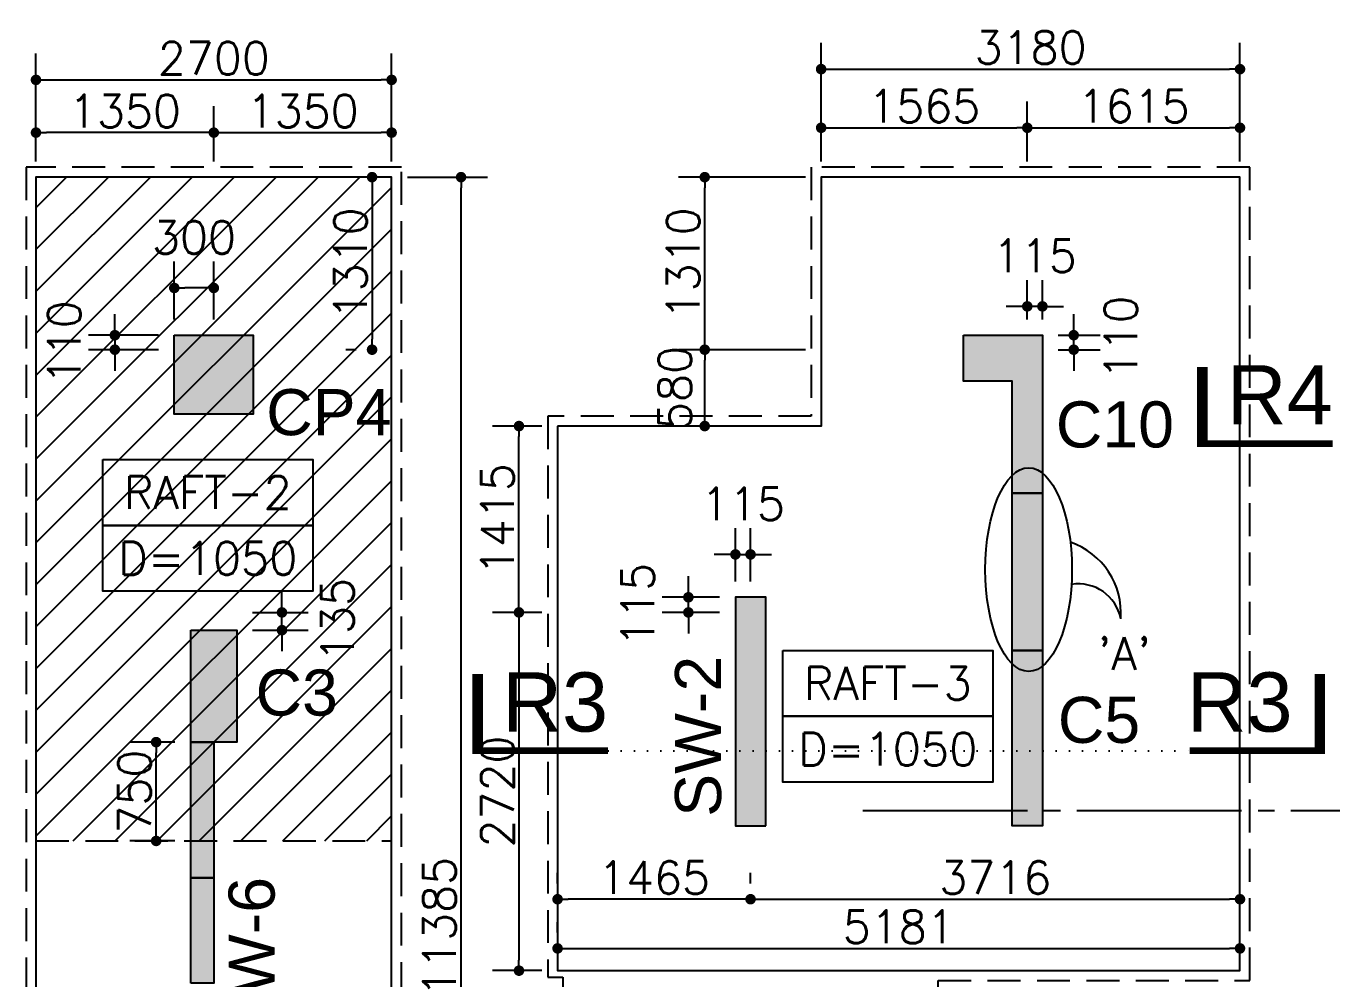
# Model space of a CAD drawing. Extents: x -200722 to 834823, y -494970 to 88783.
# Drawn here: x 475520 to 485433, y 33752 to 40986 of the extents above; entities that cross this region are included whole.
import ezdxf
from ezdxf.enums import TextEntityAlignment as Align

# ---------------------------------------------------------------- set-up
doc = ezdxf.new("R2010")
doc.units = 0
doc.header["$LTSCALE"] = 100
doc.header["$MEASUREMENT"] = 0
doc.header["$PDMODE"] = 34
for name, pattern in [('ACAD_ISO04W100', [30, 24, -3, 0, -3]), ('CL', [3.25, 2.5, -0.25, 0.25, -0.25]), ('DOT', [0.25, 0, -0.25]), ('HIDDEN', [0.375, 0.25, -0.125])]:
    doc.linetypes.add(name, pattern=pattern)
doc.layers.get('0').update_dxf_attribs({"linetype": 'CONTINUOUS'})
doc.layers.get('DEFPOINTS').update_dxf_attribs({"linetype": 'CONTINUOUS'})
for name, color, linetype in [('A-Grid', 5, 'ACAD_ISO04W100'), ('BEAM', 4, 'CONTINUOUS'), ('COL', 150, 'CONTINUOUS'), ('COL. SHED. STEEL.', 6, 'CONTINUOUS'), ('COL_H', 235, 'CONTINUOUS'), ('DIM', 3, 'CONTINUOUS'), ('F_EXEC', 3, 'HIDDEN'), ('F_FTG1', 11, 'CONTINUOUS'), ('TEXT', 2, 'CONTINUOUS')]:
    doc.layers.add(name, color=color, linetype=linetype)
doc.layers.add('HATCH', color=252, linetype='CONTINUOUS', lineweight=30)
doc.styles.add('AR', font='arial.ttf')
doc.styles.add('ROMANS', font='romans.shx')
doc.styles.get("Standard").update_dxf_attribs({"font": 'simplex.shx'})
doc.styles.add('TIMES-N', font='arial.ttf')
doc.dimstyles.new('STANDARD$0', dxfattribs={"dimtxt": 2.5, "dimasz": 2.5, "dimexe": 2, "dimexo": 0.7, "dimgap": 0.9, "dimtad": 1, "dimdec": 0, "dimdsep": 46, "dimtxsty": 'ROMANS', "dimcen": 0.09, "dimclrd": 4, "dimclre": 4, "dimclrt": 3, "dimadec": 0, "dimazin": 0, "dimtfac": 1, "dimtdec": 0, "dimtmove": 0, "dimatfit": 3, "dimfxl": 1, "dimtolj": 1, "dimtzin": 0, "dimarcsym": 0})

# ---------------------------------------------------------------- blocks, each defined once
blk = doc.blocks.new('DOT')
at = {"color": 0, "linetype": 'ByBlock'}
blk.add_line((-0.5, 0), (-1, 0), dxfattribs=at)
at = {"color": 0, "linetype": 'ByBlock', "const_width": 0.5}
blk.add_lwpolyline([(-0.25, 0, 1), (0.25, 0, 1)], format="xyb", close=True, dxfattribs=at)
blk = doc.blocks.new('*D2383')
at = {"layer": 'BEAM', "color": 0, "lineweight": -2, "transparency": 16777216}
for p, q in [((479554.5, 34476.7), (479554.5, 34556.7)), ((481019.5, 34476.7), (481019.5, 34556.7)), ((480939.5, 34356.7), (479634.5, 34356.7))]:
    blk.add_line(p, q, dxfattribs=at)
at = {"layer": 'DEFPOINTS', "color": 0, "lineweight": -3, "ltscale": 0.4, "transparency": 16777216}
for p in [(479554.5, 34356.7), (479554.5, 34356.7), (481019.5, 34356.7)]:
    blk.add_point(p, dxfattribs=at)
at = {"layer": 'BEAM', "color": 0, "lineweight": -2, "ltscale": 0.4, "transparency": 16777216, "xscale": 80, "yscale": 80, "zscale": 80, "rotation": 180}
blk.add_blockref('DOT', (479554.5, 34356.7), dxfattribs=at)
at = {"layer": 'BEAM', "color": 0, "lineweight": -2, "ltscale": 0.4, "transparency": 16777216, "xscale": 80, "yscale": 80, "zscale": 80}
blk.add_blockref('DOT', (481019.5, 34356.7), dxfattribs=at)
at = {"layer": 'BEAM', "color": 0, "ltscale": 0.4, "transparency": 16777216, "insert": (480287, 34520.7), "char_height": 248, "attachment_point": 5}
blk.add_mtext('\\A1;1465', dxfattribs=at)
blk = doc.blocks.new('_DOT')
at = {"color": 0, "linetype": 'ByBlock'}
blk.add_line((-0.5, 0), (-1, 0), dxfattribs=at)
at = {"color": 0, "linetype": 'ByBlock', "const_width": 0.5}
blk.add_lwpolyline([(-0.25, 0, 1), (0.25, 0, 1)], format="xyb", close=True, dxfattribs=at)
blk = doc.blocks.new('*D2384')
at = {"layer": 'BEAM', "color": 0, "lineweight": -2, "transparency": 16777216}
for p, q in [((481019.5, 34476.7), (481019.5, 34556.7)), ((484735.5, 34476.7), (484735.5, 34556.7)), ((481099.5, 34356.7), (484655.5, 34356.7))]:
    blk.add_line(p, q, dxfattribs=at)
at = {"layer": 'DEFPOINTS', "color": 0, "lineweight": -3, "ltscale": 0.4, "transparency": 16777216}
for p in [(481019.5, 34356.7), (484735.5, 34356.7), (484735.5, 34356.7)]:
    blk.add_point(p, dxfattribs=at)
at = {"layer": 'BEAM', "color": 0, "lineweight": -2, "ltscale": 0.4, "transparency": 16777216, "xscale": 80, "yscale": 80, "zscale": 80, "rotation": 180}
blk.add_blockref('DOT', (481019.5, 34356.7), dxfattribs=at)
at = {"layer": 'BEAM', "color": 0, "lineweight": -2, "ltscale": 0.4, "transparency": 16777216, "xscale": 80, "yscale": 80, "zscale": 80}
blk.add_blockref('DOT', (484735.5, 34356.7), dxfattribs=at)
at = {"layer": 'BEAM', "color": 0, "ltscale": 0.4, "transparency": 16777216, "insert": (482877.5, 34520.7), "char_height": 248, "attachment_point": 5}
blk.add_mtext('\\A1;3716', dxfattribs=at)
blk = doc.blocks.new('*D2385')
at = {"layer": 'BEAM', "color": 0, "lineweight": -2, "transparency": 16777216}
for p, q in [((479434.5, 36534.4), (479061.5, 36534.4)), ((479261.5, 36454.4), (479261.5, 33894.4)), ((479434.5, 33814.4), (479061.5, 33814.4))]:
    blk.add_line(p, q, dxfattribs=at)
at = {"layer": 'DEFPOINTS', "color": 0, "lineweight": -3, "ltscale": 0.4, "transparency": 16777216}
for p in [(479554.5, 36534.4), (479261.5, 33814.4), (479554.5, 33814.4)]:
    blk.add_point(p, dxfattribs=at)
at = {"layer": 'BEAM', "color": 0, "lineweight": -2, "ltscale": 0.4, "transparency": 16777216, "xscale": 80, "yscale": 80, "zscale": 80}
for p, rotation in [((479261.5, 36534.4), 90), ((479261.5, 33814.4), 270)]:
    blk.add_blockref('DOT', p, dxfattribs=dict(at, rotation=rotation))
at = {"layer": 'BEAM', "color": 0, "ltscale": 0.4, "transparency": 16777216, "insert": (479097.5, 35174.4), "char_height": 248, "attachment_point": 5, "rotation": 90}
blk.add_mtext('\\A1;2720', dxfattribs=at)
blk = doc.blocks.new('*D2386')
at = {"layer": 'BEAM', "color": 0, "lineweight": -2, "transparency": 16777216}
for p, q in [((479434.5, 37949.4), (479061.5, 37949.4)), ((479261.5, 36614.4), (479261.5, 37869.4)), ((479434.5, 36534.4), (479061.5, 36534.4))]:
    blk.add_line(p, q, dxfattribs=at)
at = {"layer": 'DEFPOINTS', "color": 0, "lineweight": -3, "ltscale": 0.4, "transparency": 16777216}
for p in [(479261.5, 37949.4), (479554.5, 37949.4), (479554.5, 36534.4)]:
    blk.add_point(p, dxfattribs=at)
at = {"layer": 'BEAM', "color": 0, "lineweight": -2, "ltscale": 0.4, "transparency": 16777216, "xscale": 80, "yscale": 80, "zscale": 80}
for p, rotation in [((479261.5, 37949.4), 90), ((479261.5, 36534.4), 270)]:
    blk.add_blockref('DOT', p, dxfattribs=dict(at, rotation=rotation))
at = {"layer": 'BEAM', "color": 0, "ltscale": 0.4, "transparency": 16777216, "insert": (479097.5, 37241.9), "char_height": 248, "attachment_point": 5, "rotation": 90}
blk.add_mtext('\\A1;1415', dxfattribs=at)
blk = doc.blocks.new('*D2387')
at = {"layer": 'BEAM', "color": 0, "lineweight": -2, "transparency": 16777216}
for p, q in [((480899.5, 38529.4), (480471.7, 38529.4)), ((480671.7, 38029.4), (480671.7, 38449.4)), ((480899.5, 37949.4), (480471.7, 37949.4))]:
    blk.add_line(p, q, dxfattribs=at)
at = {"layer": 'DEFPOINTS', "color": 0, "lineweight": -3, "ltscale": 0.4, "transparency": 16777216}
for p in [(480671.7, 38529.4), (481019.5, 38529.4), (481019.5, 37949.4)]:
    blk.add_point(p, dxfattribs=at)
at = {"layer": 'BEAM', "color": 0, "lineweight": -2, "ltscale": 0.4, "transparency": 16777216, "xscale": 80, "yscale": 80, "zscale": 80}
for p, rotation in [((480671.7, 38529.4), 90), ((480671.7, 37949.4), 270)]:
    blk.add_blockref('DOT', p, dxfattribs=dict(at, rotation=rotation))
at = {"layer": 'BEAM', "color": 0, "ltscale": 0.4, "transparency": 16777216, "insert": (480445.7, 38239.4), "char_height": 248, "attachment_point": 5, "rotation": 90}
blk.add_mtext('\\A1;580', dxfattribs=at)
blk = doc.blocks.new('*D2388')
at = {"layer": 'BEAM', "color": 0, "lineweight": -2, "transparency": 16777216}
for p, q in [((481435.5, 39839.4), (480471.7, 39839.4)), ((480671.7, 38609.4), (480671.7, 39759.4)), ((481435.5, 38529.4), (480471.7, 38529.4))]:
    blk.add_line(p, q, dxfattribs=at)
at = {"layer": 'DEFPOINTS', "color": 0, "lineweight": -3, "ltscale": 0.4, "transparency": 16777216}
for p in [(480671.7, 39839.4), (481555.5, 39839.4), (481555.5, 38529.4)]:
    blk.add_point(p, dxfattribs=at)
at = {"layer": 'BEAM', "color": 0, "lineweight": -2, "ltscale": 0.4, "transparency": 16777216, "xscale": 80, "yscale": 80, "zscale": 80}
for p, rotation in [((480671.7, 39839.4), 90), ((480671.7, 38529.4), 270)]:
    blk.add_blockref('DOT', p, dxfattribs=dict(at, rotation=rotation))
at = {"layer": 'BEAM', "color": 0, "ltscale": 0.4, "transparency": 16777216, "insert": (480507.7, 39184.4), "char_height": 248, "attachment_point": 5, "rotation": 90}
blk.add_mtext('\\A1;1310', dxfattribs=at)
blk = doc.blocks.new('*D2389')
at = {"layer": 'BEAM', "color": 0, "lineweight": -2, "transparency": 16777216}
for p, q in [((479554.5, 34103.3), (479554.5, 34183.3)), ((484735.5, 34103.3), (484735.5, 34183.3)), ((479634.5, 33983.3), (484655.5, 33983.3))]:
    blk.add_line(p, q, dxfattribs=at)
at = {"layer": 'DEFPOINTS', "color": 0, "lineweight": -3, "ltscale": 0.4, "transparency": 16777216}
for p in [(479554.5, 33983.3), (484735.5, 33983.3), (484735.5, 33983.3)]:
    blk.add_point(p, dxfattribs=at)
at = {"layer": 'BEAM', "color": 0, "lineweight": -2, "ltscale": 0.4, "transparency": 16777216, "xscale": 80, "yscale": 80, "zscale": 80, "rotation": 180}
blk.add_blockref('DOT', (479554.5, 33983.3), dxfattribs=at)
at = {"layer": 'BEAM', "color": 0, "lineweight": -2, "ltscale": 0.4, "transparency": 16777216, "xscale": 80, "yscale": 80, "zscale": 80}
blk.add_blockref('DOT', (484735.5, 33983.3), dxfattribs=at)
at = {"layer": 'BEAM', "color": 0, "ltscale": 0.4, "transparency": 16777216, "insert": (482145, 34147.3), "char_height": 248, "attachment_point": 5}
blk.add_mtext('\\A1;5181', dxfattribs=at)
blk = doc.blocks.new('*D2390')
at = {"layer": 'BEAM', "color": 0, "lineweight": -2, "transparency": 16777216}
for p, q in [((481555.5, 39959.4), (481555.5, 40414.3)), ((483120.5, 39959.4), (483120.5, 40414.3)), ((481635.5, 40214.3), (483040.5, 40214.3))]:
    blk.add_line(p, q, dxfattribs=at)
at = {"layer": 'DEFPOINTS', "color": 0, "lineweight": -3, "ltscale": 0.4, "transparency": 16777216}
for p in [(483120.5, 40214.3), (481555.5, 39839.4), (483120.5, 39839.4)]:
    blk.add_point(p, dxfattribs=at)
at = {"layer": 'BEAM', "color": 0, "lineweight": -2, "ltscale": 0.4, "transparency": 16777216, "xscale": 80, "yscale": 80, "zscale": 80, "rotation": 180}
blk.add_blockref('DOT', (481555.5, 40214.3), dxfattribs=at)
at = {"layer": 'BEAM', "color": 0, "lineweight": -2, "ltscale": 0.4, "transparency": 16777216, "xscale": 80, "yscale": 80, "zscale": 80}
blk.add_blockref('DOT', (483120.5, 40214.3), dxfattribs=at)
at = {"layer": 'BEAM', "color": 0, "ltscale": 0.4, "transparency": 16777216, "insert": (482338, 40378.3), "char_height": 248, "attachment_point": 5}
blk.add_mtext('\\A1;1565', dxfattribs=at)
blk = doc.blocks.new('*D2391')
at = {"layer": 'BEAM', "color": 0, "lineweight": -2, "transparency": 16777216}
for p, q in [((483120.5, 39959.4), (483120.5, 40414.3)), ((484735.5, 39959.4), (484735.5, 40414.3)), ((483200.5, 40214.3), (484655.5, 40214.3))]:
    blk.add_line(p, q, dxfattribs=at)
at = {"layer": 'DEFPOINTS', "color": 0, "lineweight": -3, "ltscale": 0.4, "transparency": 16777216}
for p in [(484735.5, 40214.3), (483120.5, 39839.4), (484735.5, 39839.4)]:
    blk.add_point(p, dxfattribs=at)
at = {"layer": 'BEAM', "color": 0, "lineweight": -2, "ltscale": 0.4, "transparency": 16777216, "xscale": 80, "yscale": 80, "zscale": 80, "rotation": 180}
blk.add_blockref('DOT', (483120.5, 40214.3), dxfattribs=at)
at = {"layer": 'BEAM', "color": 0, "lineweight": -2, "ltscale": 0.4, "transparency": 16777216, "xscale": 80, "yscale": 80, "zscale": 80}
blk.add_blockref('DOT', (484735.5, 40214.3), dxfattribs=at)
at = {"layer": 'BEAM', "color": 0, "ltscale": 0.4, "transparency": 16777216, "insert": (483928, 40378.3), "char_height": 248, "attachment_point": 5}
blk.add_mtext('\\A1;1615', dxfattribs=at)
blk = doc.blocks.new('*D2392')
at = {"layer": 'BEAM', "color": 0, "lineweight": -2, "transparency": 16777216}
for p, q in [((481555.5, 39959.4), (481555.5, 40859.5)), ((484735.5, 39959.4), (484735.5, 40859.5)), ((481635.5, 40659.5), (484655.5, 40659.5))]:
    blk.add_line(p, q, dxfattribs=at)
at = {"layer": 'DEFPOINTS', "color": 0, "lineweight": -3, "ltscale": 0.4, "transparency": 16777216}
for p in [(484735.5, 40659.5), (481555.5, 39839.4), (484735.5, 39839.4)]:
    blk.add_point(p, dxfattribs=at)
at = {"layer": 'BEAM', "color": 0, "lineweight": -2, "ltscale": 0.4, "transparency": 16777216, "xscale": 80, "yscale": 80, "zscale": 80, "rotation": 180}
blk.add_blockref('DOT', (481555.5, 40659.5), dxfattribs=at)
at = {"layer": 'BEAM', "color": 0, "lineweight": -2, "ltscale": 0.4, "transparency": 16777216, "xscale": 80, "yscale": 80, "zscale": 80}
blk.add_blockref('DOT', (484735.5, 40659.5), dxfattribs=at)
at = {"layer": 'BEAM', "color": 0, "ltscale": 0.4, "transparency": 16777216, "insert": (483145.5, 40823.5), "char_height": 248, "attachment_point": 5}
blk.add_mtext('\\A1;3180', dxfattribs=at)
blk = doc.blocks.new('*D2393')
at = {"layer": 'BEAM', "color": 0, "lineweight": -2, "transparency": 16777216}
for p, q in [((480904.5, 36769.4), (480904.5, 37174.7)), ((481019.5, 36769.4), (481019.5, 37174.7)), ((480824.5, 36974.7), (480744.5, 36974.7)), ((480904.5, 36974.7), (481019.5, 36974.7)), ((481099.5, 36974.7), (481179.5, 36974.7))]:
    blk.add_line(p, q, dxfattribs=at)
at = {"layer": 'DEFPOINTS', "color": 0, "lineweight": -3, "ltscale": 0.4, "transparency": 16777216}
for p in [(481019.5, 36974.7), (480904.5, 36649.4), (481019.5, 36649.4)]:
    blk.add_point(p, dxfattribs=at)
at = {"layer": 'BEAM', "color": 0, "lineweight": -2, "ltscale": 0.4, "transparency": 16777216, "xscale": 80, "yscale": 80, "zscale": 80}
blk.add_blockref('DOT', (480904.5, 36974.7), dxfattribs=at)
at = {"layer": 'BEAM', "color": 0, "lineweight": -2, "ltscale": 0.4, "transparency": 16777216, "xscale": 80, "yscale": 80, "zscale": 80, "rotation": 180}
blk.add_blockref('DOT', (481019.5, 36974.7), dxfattribs=at)
at = {"layer": 'BEAM', "color": 0, "ltscale": 0.4, "transparency": 16777216, "insert": (480962, 37358.7), "char_height": 248, "attachment_point": 5}
blk.add_mtext('\\A1;115', dxfattribs=at)
blk = doc.blocks.new('*D2394')
at = {"layer": 'BEAM', "color": 0, "lineweight": -2, "transparency": 16777216}
for p, q in [((480547.6, 36729.4), (480547.6, 36809.4)), ((480784.5, 36649.4), (480347.6, 36649.4)), ((480547.6, 36534.4), (480547.6, 36649.4)), ((480784.5, 36534.4), (480347.6, 36534.4)), ((480547.6, 36454.4), (480547.6, 36374.4))]:
    blk.add_line(p, q, dxfattribs=at)
at = {"layer": 'DEFPOINTS', "color": 0, "lineweight": -3, "ltscale": 0.4, "transparency": 16777216}
for p in [(480547.6, 36649.4), (480904.5, 36649.4), (480904.5, 36534.4)]:
    blk.add_point(p, dxfattribs=at)
at = {"layer": 'BEAM', "color": 0, "lineweight": -2, "ltscale": 0.4, "transparency": 16777216, "xscale": 80, "yscale": 80, "zscale": 80}
for p, rotation in [((480547.6, 36649.4), 270), ((480547.6, 36534.4), 90)]:
    blk.add_blockref('DOT', p, dxfattribs=dict(at, rotation=rotation))
at = {"layer": 'BEAM', "color": 0, "ltscale": 0.4, "transparency": 16777216, "insert": (480163.6, 36591.9), "char_height": 248, "attachment_point": 5, "rotation": 90}
blk.add_mtext('\\A1;115', dxfattribs=at)
blk = doc.blocks.new('*D2395')
at = {"layer": 'BEAM', "color": 0, "lineweight": -2, "transparency": 16777216}
for p, q in [((483473.1, 38719.4), (483473.1, 38799.4)), ((483355.5, 38639.4), (483673.1, 38639.4)), ((483473.1, 38529.4), (483473.1, 38639.4)), ((483355.5, 38529.4), (483673.1, 38529.4)), ((483473.1, 38449.4), (483473.1, 38369.4))]:
    blk.add_line(p, q, dxfattribs=at)
at = {"layer": 'DEFPOINTS', "color": 0, "lineweight": -3, "ltscale": 0.4, "transparency": 16777216}
for p in [(483235.5, 38639.4), (483473.1, 38639.4), (483235.5, 38529.4)]:
    blk.add_point(p, dxfattribs=at)
at = {"layer": 'BEAM', "color": 0, "lineweight": -2, "ltscale": 0.4, "transparency": 16777216, "xscale": 80, "yscale": 80, "zscale": 80}
for p, rotation in [((483473.1, 38639.4), 270), ((483473.1, 38529.4), 90)]:
    blk.add_blockref('DOT', p, dxfattribs=dict(at, rotation=rotation))
at = {"layer": 'BEAM', "color": 0, "ltscale": 0.4, "transparency": 16777216, "insert": (483831, 38621.9), "char_height": 248, "attachment_point": 5, "rotation": 90}
blk.add_mtext('\\A1;110', dxfattribs=at)
blk = doc.blocks.new('*D2396')
at = {"layer": 'BEAM', "color": 0, "lineweight": -2, "transparency": 16777216}
for p, q in [((483120.5, 38759.4), (483120.5, 39058.3)), ((483235.5, 38759.4), (483235.5, 39058.3)), ((483040.5, 38858.3), (482960.5, 38858.3)), ((483235.5, 38858.3), (483120.5, 38858.3)), ((483315.5, 38858.3), (483395.5, 38858.3))]:
    blk.add_line(p, q, dxfattribs=at)
at = {"layer": 'DEFPOINTS', "color": 0, "lineweight": -3, "ltscale": 0.4, "transparency": 16777216}
for p in [(483120.5, 38858.3), (483120.5, 38639.4), (483235.5, 38639.4)]:
    blk.add_point(p, dxfattribs=at)
at = {"layer": 'BEAM', "color": 0, "lineweight": -2, "ltscale": 0.4, "transparency": 16777216, "xscale": 80, "yscale": 80, "zscale": 80}
blk.add_blockref('DOT', (483120.5, 38858.3), dxfattribs=at)
at = {"layer": 'BEAM', "color": 0, "lineweight": -2, "ltscale": 0.4, "transparency": 16777216, "xscale": 80, "yscale": 80, "zscale": 80, "rotation": 180}
blk.add_blockref('DOT', (483235.5, 38858.3), dxfattribs=at)
at = {"layer": 'BEAM', "color": 0, "ltscale": 0.4, "transparency": 16777216, "insert": (483178, 39242.3), "char_height": 248, "attachment_point": 5}
blk.add_mtext('\\A1;115', dxfattribs=at)
blk = doc.blocks.new('*D2579')
at = {"layer": 'BEAM', "color": 0, "lineweight": -2, "transparency": 16777216}
for p, q in [((475594.5, 39959.4), (475594.5, 40377.6)), ((476944.5, 39959.4), (476944.5, 40377.6)), ((476864.5, 40177.6), (475674.5, 40177.6))]:
    blk.add_line(p, q, dxfattribs=at)
at = {"layer": 'DEFPOINTS', "color": 0, "lineweight": -3, "ltscale": 0.4, "transparency": 16777216}
for p in [(475594.5, 40177.6), (475594.5, 39839.4), (476944.5, 39839.4)]:
    blk.add_point(p, dxfattribs=at)
at = {"layer": 'BEAM', "color": 0, "lineweight": -2, "ltscale": 0.4, "transparency": 16777216, "xscale": 80, "yscale": 80, "zscale": 80, "rotation": 180}
blk.add_blockref('DOT', (475594.5, 40177.6), dxfattribs=at)
at = {"layer": 'BEAM', "color": 0, "lineweight": -2, "ltscale": 0.4, "transparency": 16777216, "xscale": 80, "yscale": 80, "zscale": 80}
blk.add_blockref('DOT', (476944.5, 40177.6), dxfattribs=at)
at = {"layer": 'BEAM', "color": 0, "ltscale": 0.4, "transparency": 16777216, "insert": (476269.5, 40341.6), "char_height": 248, "attachment_point": 5}
blk.add_mtext('\\A1;1350', dxfattribs=at)
blk = doc.blocks.new('*D2580')
at = {"layer": 'BEAM', "color": 0, "lineweight": -2, "transparency": 16777216}
for p, q in [((476944.5, 39959.4), (476944.5, 40377.6)), ((478294.5, 39959.4), (478294.5, 40377.6)), ((477024.5, 40177.6), (478214.5, 40177.6))]:
    blk.add_line(p, q, dxfattribs=at)
at = {"layer": 'DEFPOINTS', "color": 0, "lineweight": -3, "ltscale": 0.4, "transparency": 16777216}
for p in [(478294.5, 40177.6), (476944.5, 39839.4), (478294.5, 39839.4)]:
    blk.add_point(p, dxfattribs=at)
at = {"layer": 'BEAM', "color": 0, "lineweight": -2, "ltscale": 0.4, "transparency": 16777216, "xscale": 80, "yscale": 80, "zscale": 80, "rotation": 180}
blk.add_blockref('DOT', (476944.5, 40177.6), dxfattribs=at)
at = {"layer": 'BEAM', "color": 0, "lineweight": -2, "ltscale": 0.4, "transparency": 16777216, "xscale": 80, "yscale": 80, "zscale": 80}
blk.add_blockref('DOT', (478294.5, 40177.6), dxfattribs=at)
at = {"layer": 'BEAM', "color": 0, "ltscale": 0.4, "transparency": 16777216, "insert": (477619.5, 40341.6), "char_height": 248, "attachment_point": 5}
blk.add_mtext('\\A1;1350', dxfattribs=at)
blk = doc.blocks.new('*D2581')
at = {"layer": 'BEAM', "color": 0, "lineweight": -2, "transparency": 16777216}
for p, q in [((475594.5, 39959.4), (475594.5, 40777.9)), ((478294.5, 39959.4), (478294.5, 40777.9)), ((475674.5, 40577.9), (478214.5, 40577.9))]:
    blk.add_line(p, q, dxfattribs=at)
at = {"layer": 'DEFPOINTS', "color": 0, "lineweight": -3, "ltscale": 0.4, "transparency": 16777216}
for p in [(478294.5, 40577.9), (475594.5, 39839.4), (478294.5, 39839.4)]:
    blk.add_point(p, dxfattribs=at)
at = {"layer": 'BEAM', "color": 0, "lineweight": -2, "ltscale": 0.4, "transparency": 16777216, "xscale": 80, "yscale": 80, "zscale": 80, "rotation": 180}
blk.add_blockref('DOT', (475594.5, 40577.9), dxfattribs=at)
at = {"layer": 'BEAM', "color": 0, "lineweight": -2, "ltscale": 0.4, "transparency": 16777216, "xscale": 80, "yscale": 80, "zscale": 80}
blk.add_blockref('DOT', (478294.5, 40577.9), dxfattribs=at)
at = {"layer": 'BEAM', "color": 0, "ltscale": 0.4, "transparency": 16777216, "insert": (476944.5, 40741.9), "char_height": 248, "attachment_point": 5}
blk.add_mtext('\\A1;2700', dxfattribs=at)
blk = doc.blocks.new('*D2583')
at = {"layer": 'BEAM', "color": 0, "lineweight": -2, "transparency": 16777216}
for p, q in [((478414.5, 39839.4), (479021.7, 39839.4)), ((478821.7, 28534.4), (478821.7, 39759.4)), ((478414.5, 28454.4), (479021.7, 28454.4))]:
    blk.add_line(p, q, dxfattribs=at)
at = {"layer": 'DEFPOINTS', "color": 0, "lineweight": -3, "ltscale": 0.4, "transparency": 16777216}
for p in [(478294.5, 39839.4), (478821.7, 39839.4), (478294.5, 28454.4)]:
    blk.add_point(p, dxfattribs=at)
at = {"layer": 'BEAM', "color": 0, "lineweight": -2, "ltscale": 0.4, "transparency": 16777216, "xscale": 80, "yscale": 80, "zscale": 80}
for p, rotation in [((478821.7, 39839.4), 90), ((478821.7, 28454.4), 270)]:
    blk.add_blockref('DOT', p, dxfattribs=dict(at, rotation=rotation))
at = {"layer": 'BEAM', "color": 0, "ltscale": 0.4, "transparency": 16777216, "insert": (478657.7, 34146.9), "char_height": 248, "attachment_point": 5, "rotation": 90}
blk.add_mtext('\\A1;11385', dxfattribs=at)
blk = doc.blocks.new('*D2584')
at = {"layer": 'BEAM', "color": 0, "lineweight": -2, "transparency": 16777216}
for p, q in [((476644.5, 38759.4), (476644.5, 39198)), ((476944.5, 38759.4), (476944.5, 39198)), ((476864.5, 38998), (476724.5, 38998))]:
    blk.add_line(p, q, dxfattribs=at)
at = {"layer": 'DEFPOINTS', "color": 0, "lineweight": -3, "ltscale": 0.4, "transparency": 16777216}
for p in [(476644.5, 38998), (476644.5, 38639.4), (476944.5, 38639.4)]:
    blk.add_point(p, dxfattribs=at)
at = {"layer": 'BEAM', "color": 0, "lineweight": -2, "ltscale": 0.4, "transparency": 16777216, "xscale": 80, "yscale": 80, "zscale": 80, "rotation": 180}
blk.add_blockref('DOT', (476644.5, 38998), dxfattribs=at)
at = {"layer": 'BEAM', "color": 0, "lineweight": -2, "ltscale": 0.4, "transparency": 16777216, "xscale": 80, "yscale": 80, "zscale": 80}
blk.add_blockref('DOT', (476944.5, 38998), dxfattribs=at)
at = {"layer": 'BEAM', "color": 0, "ltscale": 0.4, "transparency": 16777216, "insert": (476794.5, 39382), "char_height": 248, "attachment_point": 5}
blk.add_mtext('\\A1;300', dxfattribs=at)
blk = doc.blocks.new('*D2585')
at = {"layer": 'BEAM', "color": 0, "lineweight": -2, "transparency": 16777216}
for p, q in [((476193.2, 38719.4), (476193.2, 38799.4)), ((476524.5, 38639.4), (475993.2, 38639.4)), ((476193.2, 38639.4), (476193.2, 38529.4)), ((476524.5, 38529.4), (475993.2, 38529.4)), ((476193.2, 38449.4), (476193.2, 38369.4))]:
    blk.add_line(p, q, dxfattribs=at)
at = {"layer": 'DEFPOINTS', "color": 0, "lineweight": -3, "ltscale": 0.4, "transparency": 16777216}
for p in [(476644.5, 38639.4), (476193.2, 38529.4), (476644.5, 38529.4)]:
    blk.add_point(p, dxfattribs=at)
at = {"layer": 'BEAM', "color": 0, "lineweight": -2, "ltscale": 0.4, "transparency": 16777216, "xscale": 80, "yscale": 80, "zscale": 80}
for p, rotation in [((476193.2, 38639.4), 270), ((476193.2, 38529.4), 90)]:
    blk.add_blockref('DOT', p, dxfattribs=dict(at, rotation=rotation))
at = {"layer": 'BEAM', "color": 0, "ltscale": 0.4, "transparency": 16777216, "insert": (475809.2, 38584.4), "char_height": 248, "attachment_point": 5, "rotation": 90}
blk.add_mtext('\\A1;110', dxfattribs=at)
blk = doc.blocks.new('*D2586')
at = {"layer": 'BEAM', "color": 0, "lineweight": -2, "transparency": 16777216}
for p, q in [((477462.1, 36614.4), (477462.1, 36694.4)), ((477239.5, 36534.4), (477662.1, 36534.4)), ((477462.1, 36399.4), (477462.1, 36534.4)), ((477239.5, 36399.4), (477662.1, 36399.4)), ((477462.1, 36319.4), (477462.1, 36239.4))]:
    blk.add_line(p, q, dxfattribs=at)
at = {"layer": 'DEFPOINTS', "color": 0, "lineweight": -3, "ltscale": 0.4, "transparency": 16777216}
for p in [(477119.5, 36534.4), (477462.1, 36534.4), (477119.5, 36399.4)]:
    blk.add_point(p, dxfattribs=at)
at = {"layer": 'BEAM', "color": 0, "lineweight": -2, "ltscale": 0.4, "transparency": 16777216, "xscale": 80, "yscale": 80, "zscale": 80}
for p, rotation in [((477462.1, 36534.4), 270), ((477462.1, 36399.4), 90)]:
    blk.add_blockref('DOT', p, dxfattribs=dict(at, rotation=rotation))
at = {"layer": 'BEAM', "color": 0, "ltscale": 0.4, "transparency": 16777216, "insert": (477883.7, 36477.1), "char_height": 248, "attachment_point": 5, "rotation": 90}
blk.add_mtext('\\A1;135', dxfattribs=at)
blk = doc.blocks.new('*D2784')
at = {"layer": 'BEAM', "color": 0, "lineweight": -2, "transparency": 16777216}
for p, q in [((478026.1, 39839.4), (477946.1, 39839.4)), ((478146.1, 39759.4), (478146.1, 38609.4)), ((478026.1, 38529.4), (477946.1, 38529.4))]:
    blk.add_line(p, q, dxfattribs=at)
at = {"layer": 'DEFPOINTS', "color": 0, "lineweight": -3, "ltscale": 0.4, "transparency": 16777216}
for p in [(478146.1, 39839.4), (478146.1, 38529.4), (478146.1, 38529.4)]:
    blk.add_point(p, dxfattribs=at)
at = {"layer": 'BEAM', "color": 0, "lineweight": -2, "ltscale": 0.4, "transparency": 16777216, "xscale": 80, "yscale": 80, "zscale": 80}
for p, rotation in [((478146.1, 39839.4), 90), ((478146.1, 38529.4), 270)]:
    blk.add_blockref('DOT', p, dxfattribs=dict(at, rotation=rotation))
at = {"layer": 'BEAM', "color": 0, "ltscale": 0.4, "transparency": 16777216, "insert": (477982.1, 39184.4), "char_height": 248, "attachment_point": 5, "rotation": 90}
blk.add_mtext('\\A1;1310', dxfattribs=at)
blk = doc.blocks.new('*D2787')
at = {"layer": 'BEAM', "color": 0, "lineweight": -2, "transparency": 16777216}
for p, q in [((476649.5, 35549.4), (476306.8, 35549.4)), ((476506.8, 34879.4), (476506.8, 35469.4)), ((476649.5, 34799.4), (476306.8, 34799.4))]:
    blk.add_line(p, q, dxfattribs=at)
at = {"layer": 'DEFPOINTS', "color": 0, "lineweight": -3, "ltscale": 0.4, "transparency": 16777216}
for p in [(476506.8, 35549.4), (476769.5, 35549.4), (476769.5, 34799.4)]:
    blk.add_point(p, dxfattribs=at)
at = {"layer": 'BEAM', "color": 0, "lineweight": -2, "ltscale": 0.4, "transparency": 16777216, "xscale": 80, "yscale": 80, "zscale": 80}
for p, rotation in [((476506.8, 35549.4), 90), ((476506.8, 34799.4), 270)]:
    blk.add_blockref('DOT', p, dxfattribs=dict(at, rotation=rotation))
at = {"layer": 'BEAM', "color": 0, "ltscale": 0.4, "transparency": 16777216, "insert": (476342.8, 35174.4), "char_height": 248, "attachment_point": 5, "rotation": 90}
blk.add_mtext('\\A1;750', dxfattribs=at)

msp = doc.modelspace()

# ---------------------------------------------------------------- hatches: boundary and pattern name
at = {"layer": 'COL_H', "ltscale": 0.4}
for points in [[(482635.5, 38639.4), (483235.5, 38639.4), (483235.5, 37439.4), (483005.5, 37439.4), (483005.5, 38289.4), (482635.5, 38289.4)], [(483235.5, 36244.4), (483005.5, 36244.4), (483005.5, 37439.4), (483235.5, 37439.4)], [(481134.5, 34914.4), (481134.5, 36649.4), (480904.5, 36649.4), (480904.5, 34914.4)], [(476769.5, 36399.4), (477119.5, 36399.4), (477119.5, 35549.4), (476769.5, 35549.4)], [(483235.5, 36244.4), (483235.5, 34914.4), (483005.5, 34914.4), (483005.5, 36244.4)], [(476944.5, 34518.4), (476769.5, 34518.4), (476769.5, 35549.4), (476944.5, 35549.4)], [(476769.5, 33718.4), (476769.5, 34518.4), (476944.5, 34518.4), (476944.5, 33718.4)]]:
    msp.add_hatch(color=256, dxfattribs=at).paths.add_polyline_path(points)
at = {"layer": 'HATCH', "lineweight": -3, "ltscale": 0.4}
h = msp.add_hatch(dxfattribs=at)
h.set_pattern_fill('ANSI31', color=256, scale=1800, style=0)
h.set_pattern_definition([(45, (191292.92, 0), (-159.09903, 159.09903), [])])
h.paths.add_polyline_path([(475594.5, 39839.4), (478294.5, 39839.4), (478294.5, 34799.4), (475594.5, 34799.4)])
at = {"layer": 'HATCH', "ltscale": 0.4}
msp.add_hatch(color=256, dxfattribs=at).paths.add_polyline_path([(476644.5, 38639.4), (477244.5, 38639.4), (477244.5, 38039.4), (476644.5, 38039.4)])

# ---------------------------------------------------------------- linework, layer by layer
at = {"color": 1, "linetype": 'DOT', "ltscale": 4}
msp.add_line((479937.4, 35483.8, 7446.6), (484352.7, 35483.8, 7446.6), dxfattribs=at)
at = {"layer": 'A-Grid', "color": 8, "linetype": 'CL', "ltscale": 5}
msp.add_line((481872.2, 35029.4, 7446.6), (502917.7, 35029.4, 7446.6), dxfattribs=at)
at = {"layer": 'COL', "ltscale": 500, "elevation": 7446.6}
msp.add_lwpolyline([(476644.5, 38639.4), (477244.5, 38639.4), (477244.5, 38039.4), (476644.5, 38039.4), (476644.5, 38639.4)], dxfattribs=at)
at = {"layer": 'COL. SHED. STEEL.', "ltscale": 500, "elevation": 7446.6}
for points in [[(482635.5, 38639.4), (483235.5, 38639.4), (483235.5, 37439.4), (483005.5, 37439.4), (483005.5, 38289.4), (483005.5, 38289.4), (482635.5, 38289.4), (482635.5, 38639.4)], [(481134.5, 34914.4), (481134.5, 36649.4), (480904.5, 36649.4), (480904.5, 34914.4), (481134.5, 34914.4)], [(476769.5, 36399.4), (477119.5, 36399.4), (477119.5, 35549.4), (476769.5, 35549.4), (476769.5, 36399.4)], [(483235.5, 36244.4), (483235.5, 34914.4), (483005.5, 34914.4), (483005.5, 36244.4), (483235.5, 36244.4)], [(476769.5, 33718.4), (476769.5, 34518.4), (476944.5, 34518.4), (476944.5, 33718.4), (476944.5, 33718.4), (476769.5, 33718.4)]]:
    msp.add_lwpolyline(points, dxfattribs=at)
for points in [[(483235.5, 36244.4), (483005.5, 36244.4), (483005.5, 37439.4), (483235.5, 37439.4)], [(476944.5, 34518.4), (476769.5, 34518.4), (476769.5, 35549.4), (476944.5, 35549.4)]]:
    msp.add_lwpolyline(points, close=True, dxfattribs=at)
at = {"layer": 'DIM', "color": 1}
msp.add_lwpolyline([(484449.3, 38399.1, 80, 80, 0), (484449.3, 37816, 50, 50, 0), (485438.4, 37816, 50, 50, 0)], format="xyseb", dxfattribs=at)
at = {"layer": 'DIM', "color": 1, "elevation": 7446.6}
for points in [[(478948.3, 36066.9, 80, 80, 0), (478948.3, 35483.8, 50, 50, 0), (479937.4, 35483.8, 50, 50, 0)], [(485341.8, 36066.9, 80, 80, 0), (485341.8, 35483.8, 50, 50, 0), (484352.7, 35483.8, 50, 50, 0)]]:
    msp.add_lwpolyline(points, format="xyseb", dxfattribs=at)
at = {"layer": 'DIM', "lineweight": -3, "ltscale": 0.4}
for centre, radius, start, end in [((483261.5, 36528.6), 570.4, 355.79979, 70.93387), ((483507.9, 36422.3), 328.9, 11.31443, 98.9928)]:
    msp.add_arc(centre, radius, start, end, dxfattribs=at)
msp.add_ellipse((483130.8, 36859.4), major_axis=(0, 773.6), ratio=0.425473, dxfattribs=at)
at = {"layer": 'F_EXEC', "ltscale": 10, "elevation": 7446.6}
msp.add_lwpolyline([(475519.5, 28379.4), (478369.5, 28379.4), (478369.5, 39914.4), (475519.5, 39914.4)], close=True, dxfattribs=at)
msp.add_lwpolyline([(482444.5, 33739.4), (484810.5, 33739.4), (484810.5, 39914.4), (481480.5, 39914.4), (481480.5, 38024.4), (479479.5, 38024.4), (479479.5, 33764.4), (479594.5, 33764.4), (479594.5, 27924.4), (482444.5, 27924.4), (482444.5, 33739.4)], dxfattribs=at)
at = {"layer": 'F_FTG1', "linetype": 'HIDDEN', "ltscale": 10}
msp.add_line((475594.5, 34799.4, 7446.6), (478294.5, 34799.4, 7446.6), dxfattribs=at)
at = {"layer": 'F_FTG1', "ltscale": 0.4, "elevation": 7446.6}
for points in [[(475594.5, 28454.4), (478294.5, 28454.4), (478294.5, 39839.4), (475594.5, 39839.4)], [(479554.5, 37949.4), (479554.5, 33814.4), (484735.5, 33814.4), (484735.5, 39839.4), (481555.5, 39839.4), (481555.5, 37949.4), (479554.5, 37949.4)]]:
    msp.add_lwpolyline(points, close=True, dxfattribs=at)
at = {"layer": 'TEXT'}
for points in [[(476102.3, 37694.8), (477696.2, 37694.8), (477696.2, 37194.9), (476102.3, 37194.9)], [(476102.3, 37194.9), (477696.2, 37194.9), (477696.2, 36695), (476102.3, 36695)], [(481264.6, 36246), (482858.5, 36246), (482858.5, 35746.1), (481264.6, 35746.1)], [(481264.6, 35746.1), (482858.5, 35746.1), (482858.5, 35246.2), (481264.6, 35246.2)]]:
    msp.add_lwpolyline(points, close=True, dxfattribs=at)

# ---------------------------------------------------------------- texts
at = {"layer": 'TEXT', "style": 'TIMES-N'}
for s, p in [('R4', (484635.6, 38186.6)), ('R3', (479134.6, 35854.3, 7446.6)), ('R3', (484331, 35854.3, 7446.6))]:
    msp.add_text(s, height=450, dxfattribs=at).set_placement(p, align=Align.MIDDLE_LEFT)
at = {"layer": 'TEXT', "style": 'AR'}
for s, p in [('CP4', (477342.2, 37880)), ('C10', (483337.3, 37786.8, 3998.7)), ('C3', (477261.6, 35751, -3447.9)), ('C5', (483352.7, 35543.7, -3447.9))]:
    msp.add_text(s, height=350, dxfattribs=at).set_placement(p)
at = {"layer": 'TEXT'}
for s, p in [('RAFT-2', (476899.2, 37444.8)), ('D=1050', (476899.2, 36945)), ('RAFT-3', (482061.5, 35996)), ('D=1050', (482061.5, 35496.2))]:
    msp.add_text(s, height=250, dxfattribs=at).set_placement(p, align=Align.MIDDLE)
msp.add_text("'A'", height=250, dxfattribs=at).set_placement((483653.2, 36097.4))
at = {"layer": 'TEXT', "style": 'AR'}
for s, p in [('SW-2', (480795.9, 34982.6, 3998.7)), ('SW-6', (477406.5, 33303.5, 3998.7))]:
    msp.add_text(s, height=350, rotation=90, dxfattribs=at).set_placement(p)

# ---------------------------------------------------------------- dimensions: what is measured, and where the dimension line sits
at = {"layer": 'BEAM'}
for base, p1, p2, picture, middle in [((484735.5, 40659.5), (481555.5, 39839.4, 7446.6), (484735.5, 39839.4, 7446.6), '*D2392', (483145.5, 40823.5)), ((478294.5, 40577.9), (475594.5, 39839.4, 7446.6), (478294.5, 39839.4, 7446.6), '*D2581', (476944.5, 40741.9)), ((475594.5, 40177.6), (476944.5, 39839.4, 7446.6), (475594.5, 39839.4, 7446.6), '*D2579', (476269.5, 40341.6)), ((478294.5, 40177.6), (476944.5, 39839.4, 7446.6), (478294.5, 39839.4, 7446.6), '*D2580', (477619.5, 40341.6)), ((483120.5, 40214.3), (481555.5, 39839.4, 7446.6), (483120.5, 39839.4, 7446.6), '*D2390', (482338, 40378.3)), ((484735.5, 40214.3), (483120.5, 39839.4, 7446.6), (484735.5, 39839.4, 7446.6), '*D2391', (483928, 40378.3)), ((476644.5, 38998), (476944.5, 38639.4, 7446.6), (476644.5, 38639.4, 7446.6), '*D2584', (476794.5, 39382)), ((479554.5, 34356.7), (481019.5, 34356.7, 7446.6), (479554.5, 34356.7, 7446.6), '*D2383', (480287, 34520.7)), ((484735.5, 34356.7), (481019.5, 34356.7, 7446.6), (484735.5, 34356.7, 7446.6), '*D2384', (482877.5, 34520.7)), ((484735.5, 33983.3), (479554.5, 33983.3, 7446.6), (484735.5, 33983.3, 7446.6), '*D2389', (482145, 34147.3))]:
    dim = msp.add_linear_dim(base=base, p1=p1, p2=p2, dimstyle='STANDARD$0', override={"dimscale": 8, "dimtxt": 31, "dimasz": 10, "dimexe": 25, "dimexo": 15, "dimgap": 5, "dimzin": 3, "dimtxsty": 'Standard', "dimblk": 'DOT', "dimcen": 3, "dimdle": 1, "dimclrd": 0, "dimclre": 0, "dimclrt": 0, "dimtmove": 2, "dimldrblk": 'DOT', "dimtzin": 3}, dxfattribs=at)
    dim.commit()
    dim.dimension.update_dxf_attribs({"geometry": picture, "text_midpoint": middle})
for base, p1, p2, angle, picture, middle in [((478146.1, 38529.4), (478146.1, 39839.4, 7446.6), (478146.1, 38529.4, 7446.6), 90, '*D2784', (477982.1, 39184.4)), ((478821.7, 39839.4), (478294.5, 28454.4, 7446.6), (478294.5, 39839.4, 7446.6), 90, '*D2583', (478657.7, 34146.9)), ((480671.7, 39839.4), (481555.5, 38529.4, 7446.6), (481555.5, 39839.4, 7446.6), 90, '*D2388', (480507.7, 39184.4)), ((483120.5, 38858.3), (483235.5, 38639.4, 7446.6), (483120.5, 38639.4, 7446.6), 180, '*D2396', (483178, 39242.3)), ((476193.2, 38529.4), (476644.5, 38639.4, 7446.6), (476644.5, 38529.4, 7446.6), 90, '*D2585', (475809.2, 38584.4)), ((479261.5, 37949.4, -7446.6), (479554.5, 36534.4), (479554.5, 37949.4), 90, '*D2386', (479097.5, 37241.9, -7446.6)), ((481019.5, 36974.7), (480904.5, 36649.4, 7446.6), (481019.5, 36649.4, 7446.6), 180, '*D2393', (480962, 37358.7)), ((480547.6, 36649.4, -7446.6), (480904.5, 36534.4), (480904.5, 36649.4), 90, '*D2394', (480163.6, 36591.9, -7446.6)), ((479261.5, 33814.4, -7446.6), (479554.5, 36534.4), (479554.5, 33814.4), 90, '*D2385', (479097.5, 35174.4, -7446.6)), ((476506.8, 35549.4), (476769.5, 34799.4, 7446.6), (476769.5, 35549.4, 7446.6), 90, '*D2787', (476342.8, 35174.4))]:
    dim = msp.add_linear_dim(base=base, p1=p1, p2=p2, angle=angle, dimstyle='STANDARD$0', override={"dimscale": 8, "dimtxt": 31, "dimasz": 10, "dimexe": 25, "dimexo": 15, "dimgap": 5, "dimzin": 3, "dimtxsty": 'Standard', "dimblk": 'DOT', "dimcen": 3, "dimdle": 1, "dimclrd": 0, "dimclre": 0, "dimclrt": 0, "dimtmove": 2, "dimldrblk": 'DOT', "dimtzin": 3}, dxfattribs=at)
    dim.commit()
    dim.dimension.update_dxf_attribs({"geometry": picture, "text_midpoint": middle})
for base, p1, p2, picture, middle in [((483473.1, 38639.4), (483235.5, 38529.4, 7446.6), (483235.5, 38639.4, 7446.6), '*D2395', (483831, 38621.9)), ((480671.7, 38529.4), (481019.5, 37949.4, 7446.6), (481019.5, 38529.4, 7446.6), '*D2387', (480445.7, 38239.4)), ((477462.1, 36534.4), (477119.5, 36399.4, 7446.6), (477119.5, 36534.4, 7446.6), '*D2586', (477883.7, 36477.1))]:
    dim = msp.add_linear_dim(base=base, p1=p1, p2=p2, angle=90, dimstyle='STANDARD$0', override={"dimscale": 8, "dimtxt": 31, "dimasz": 10, "dimexe": 25, "dimexo": 15, "dimgap": 5, "dimzin": 3, "dimtxsty": 'Standard', "dimblk": 'DOT', "dimcen": 3, "dimdle": 1, "dimclrd": 0, "dimclre": 0, "dimclrt": 0, "dimtmove": 2, "dimldrblk": 'DOT', "dimtzin": 3}, dxfattribs=at)
    dim.commit()
    dim.dimension.update_dxf_attribs({"geometry": picture, "text_midpoint": middle, "dimtype": 160})

doc.saveas('drawing.dxf')
